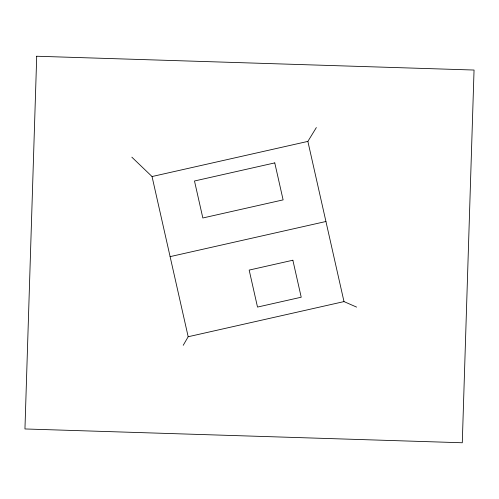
<?xml version="1.0" encoding="UTF-8"?>
<svg xmlns="http://www.w3.org/2000/svg" width="499" height="499" viewBox="0 0 499 499"><rect width="100%" height="100%" fill="white"/><g stroke="black" fill="none" stroke-linecap="round" stroke-linejoin="round"><path stroke-width="0.75" d="M183.214 345.308L188.179 336.738L152.045 176.54L131.842 157.166M356.598 307.103L343.998 301.596L307.871 141.398L316.347 127.563M152.045 176.54L307.871 141.398M170.109 256.636L325.934 221.494M188.179 336.738L343.998 301.596M36.714 56.237L24.95 428.959L462.286 442.763L474.05 70.041L36.714 56.237M274.768 162.892L194.491 180.994L202.837 217.982L283.108 199.881L274.768 162.892M292.869 260.228L249.169 270.084L257.509 307.072L301.215 297.217L292.869 260.228"/></g></svg>
